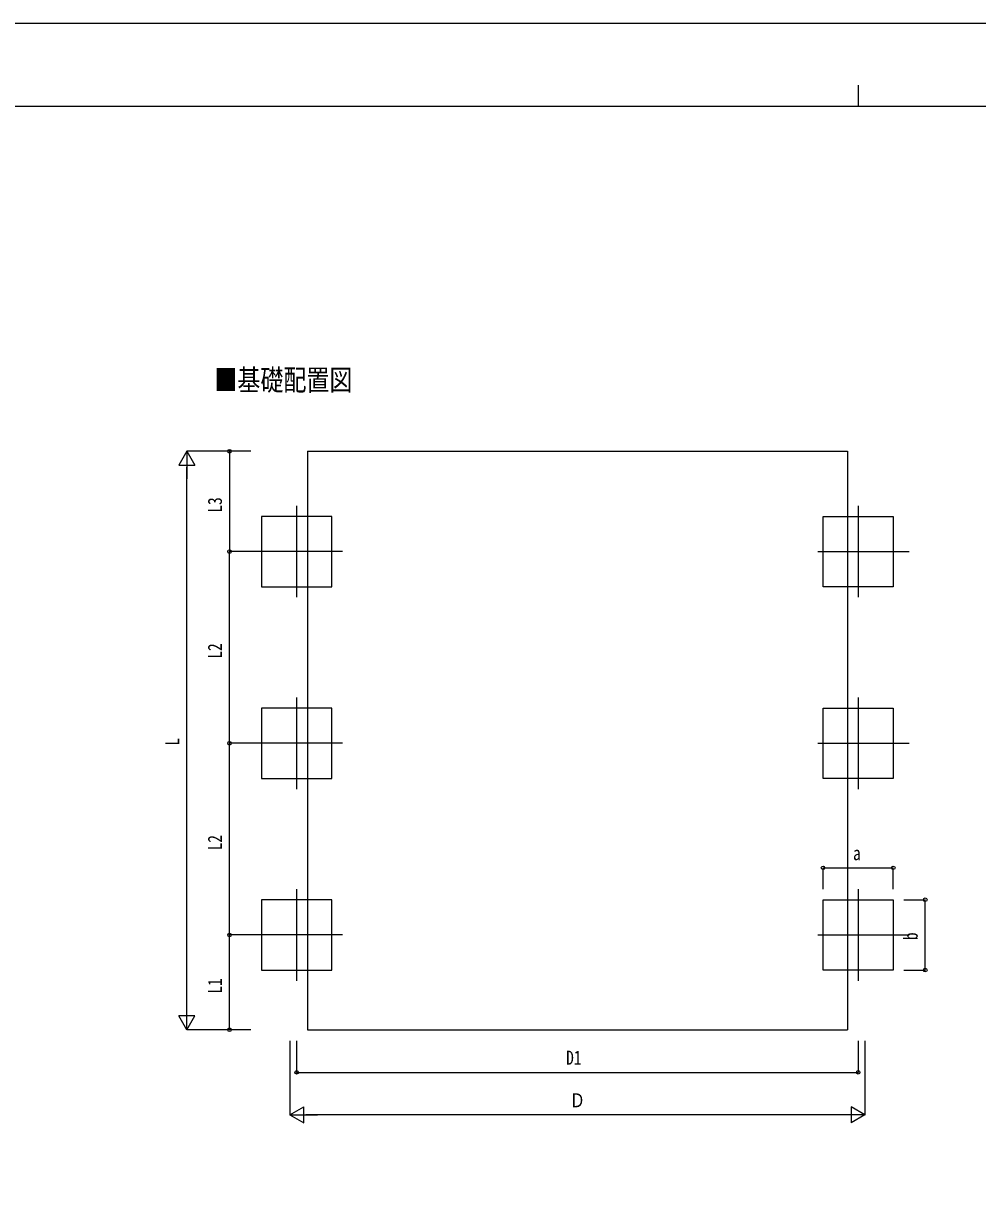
# Model space of a CAD drawing. Units: millimetres, scale not verified. Extents: x -16820 to 16820, y -11880 to 11880.
# Drawn here: x -7859 to 1102, y 920 to 11880 of the extents above; entities that cross this region are included whole.
import ezdxf
from ezdxf.enums import TextEntityAlignment as Align

# ---------------------------------------------------------------- set-up
doc = ezdxf.new("R2010")
doc.units = ezdxf.units.MM
doc.header["$LTSCALE"] = 50
for name, color, linetype in [('0-2_USER1', 3, 'Continuous'), ('0-4_YKK_12', 2, 'Continuous'), ('0-6_YKK_A1', 4, 'Continuous'), ('0-7_YKK_D', 6, 'Continuous'), ('0-8_YKK_ZWAK', 7, 'Continuous')]:
    doc.layers.add(name, color=color, linetype=linetype)
doc.styles.add('ＭＳ ゴシック', font='')
doc.styles.get('ＭＳ ゴシック').set_extended_font_data('MS Gothic')

msp = doc.modelspace()

# ---------------------------------------------------------------- linework, layer by layer
at = {"layer": '0-4_YKK_12'}
for p, q in [((-5293.22, 7350.92), (-5293.22, 6490.92)), ((-20.22, 7350.92), (-20.22, 6490.92)), ((-4863.22, 6920.92), (-5723.22, 6920.92)), ((-400.22, 6920.92), (459.78, 6920.92)), ((-5293.22, 5550.92), (-5293.22, 4690.92)), ((-20.22, 5550.92), (-20.22, 4690.92)), ((-4863.22, 5120.92), (-5723.22, 5120.92)), ((-400.22, 5120.92), (459.78, 5120.92)), ((-5293.22, 3750.92), (-5293.22, 2890.92)), ((-20.22, 3750.92), (-20.22, 2890.92)), ((-4863.22, 3320.92), (-5723.22, 3320.92)), ((-400.22, 3320.92), (459.78, 3320.92))]:
    msp.add_line(p, q, dxfattribs=at)
at = {"layer": '0-6_YKK_A1'}
for p, q in [((-5191.72, 7862.92), (-121.72, 7862.92)), ((-5191.72, 7862.92), (-5191.72, 2430.92)), ((-121.72, 7862.77), (-121.72, 2430.92)), ((-5191.72, 2430.92), (-121.72, 2430.92))]:
    msp.add_line(p, q, dxfattribs=at)
for points in [[(-4963.22, 6590.92), (-4963.22, 7250.92), (-5623.22, 7250.92), (-5623.22, 6590.92)], [(-350.22, 6590.92), (-350.22, 7250.92), (309.78, 7250.92), (309.78, 6590.92)], [(-4963.22, 4790.92), (-4963.22, 5450.92), (-5623.22, 5450.92), (-5623.22, 4790.92)], [(-350.22, 4790.92), (-350.22, 5450.92), (309.78, 5450.92), (309.78, 4790.92)], [(-4963.22, 2990.92), (-4963.22, 3650.92), (-5623.22, 3650.92), (-5623.22, 2990.92)], [(-350.22, 2990.92), (-350.22, 3650.92), (309.78, 3650.92), (309.78, 2990.92)]]:
    msp.add_lwpolyline(points, close=True, dxfattribs=at)
at = {"layer": '0-7_YKK_D'}
for p, q in [((-6323.22, 7862.92), (-6398.22, 7733.01)), ((-5723.22, 7862.92), (-6324.22, 7862.92)), ((-6323.22, 7862.92), (-6248.22, 7733.01)), ((-6323.22, 7862.92), (-6323.22, 7603.11)), ((-5723.22, 7862.92), (-5924.22, 7862.92)), ((-5923.22, 7862.92), (-5923.22, 6920.92)), ((-6398.22, 7733.01), (-6248.22, 7733.01)), ((-6323.22, 2580.92), (-6323.22, 7712.92)), ((-5723.22, 6920.92), (-5924.22, 6920.92)), ((-5723.22, 6920.92), (-5924.22, 6920.92)), ((-5923.22, 5120.92), (-5923.22, 6920.92)), ((-5724.22, 5120.92), (-5924.22, 5120.92)), ((-5724.22, 5120.92), (-5924.22, 5120.92)), ((-5923.22, 3320.92), (-5923.22, 5120.92)), ((-350.22, 3750.92), (-350.22, 3951.92)), ((-350.22, 3950.92), (309.78, 3950.92)), ((309.78, 3750.92), (309.78, 3951.92)), ((409.78, 3650.92), (610.78, 3650.92)), ((609.78, 2990.92), (609.78, 3650.92)), ((-5723.22, 3320.92), (-5924.22, 3320.92)), ((-5723.22, 3320.92), (-5924.22, 3320.92)), ((-5923.22, 2430.92), (-5923.22, 3320.92)), ((409.78, 2990.92), (610.78, 2990.92)), ((-6323.22, 2430.92), (-6323.22, 2690.72)), ((-6323.22, 2430.92), (-6398.22, 2560.82)), ((-6248.22, 2560.82), (-6398.22, 2560.82)), ((-6323.22, 2430.92), (-6248.22, 2560.82)), ((-5723.22, 2430.92), (-6324.22, 2430.92)), ((-5723.22, 2430.92), (-5924.22, 2430.92)), ((-5356.72, 2327.45), (-5356.72, 1629.92)), ((-5293.22, 2327.45), (-5293.22, 2029.92)), ((-20.22, 2327.45), (-20.22, 2029.92)), ((43.28, 2327.45), (43.28, 1629.92)), ((-5293.22, 2030.92), (-20.22, 2030.92)), ((-5356.72, 1630.92), (-5226.82, 1705.92)), ((-5226.82, 1555.92), (-5226.82, 1705.92)), ((43.28, 1630.92), (-86.63, 1705.92)), ((-86.63, 1705.92), (-86.63, 1555.92)), ((-5356.72, 1630.92), (-5226.82, 1555.92)), ((-5356.72, 1630.92), (-5096.91, 1630.92)), ((-106.72, 1630.92), (-5206.72, 1630.92)), ((43.28, 1630.92), (-216.53, 1630.92)), ((43.28, 1630.92), (-86.63, 1555.92))]:
    msp.add_line(p, q, dxfattribs=at)
for centre in [(-5923.22, 7862.92), (-5923.22, 6920.92), (-5923.22, 6920.92), (-5923.22, 5120.92), (-5923.22, 5120.92), (-350.22, 3950.92), (309.78, 3950.92), (609.78, 3650.92), (-5923.22, 3320.92), (-5923.22, 3320.92), (609.78, 2990.92), (-5923.22, 2430.92), (-5293.22, 2030.92), (-20.22, 2030.92)]:
    msp.add_circle(centre, 17, dxfattribs=at)
at = {"layer": '0-8_YKK_ZWAK'}
for p, q in [((-19.92, 11300), (-19.92, 11100)), ((-19.92, 11300), (-19.92, 11100)), ((15580.08, 11100), (-15619.92, 11100)), ((15580.08, 11100), (-15619.92, 11100))]:
    msp.add_line(p, q, dxfattribs=at)
msp.add_lwpolyline([(-16820, -11880), (16820, -11880), (16820, 11880), (-16820, 11880)], close=True, dxfattribs=at)
msp.add_lwpolyline([(-16820, -11880), (16820, -11880), (16820, 11880), (-16820, 11880)], close=True, dxfattribs=at)

# ---------------------------------------------------------------- texts
at = {"layer": '0-2_USER1', "style": 'ＭＳ ゴシック', "width": 0.8}
msp.add_text('■基礎配置図', height=197.9, dxfattribs=at).set_placement((-6064.93, 8373.26), align=Align.BOTTOM_LEFT)
at = {"layer": '0-7_YKK_D', "style": 'ＭＳ ゴシック', "width": 0.8}
for s, p in [('L3', (-5955.22, 7286.32)), ('L2', (-5955.22, 5915.32)), ('L', (-6355.22, 5098.92)), ('L2', (-5955.22, 4115.32)), ('b', (577.78, 3272.92)), ('L1', (-5955.22, 2770.32))]:
    msp.add_text(s, height=132, rotation=90, dxfattribs=at).set_placement(p, align=Align.BOTTOM_LEFT)
for s, p in [('a', (-68.22, 3982.92)), ('D1', (-2762.32, 2062.92)), ('Ｄ', (-2728.72, 1662.92))]:
    msp.add_text(s, height=132, dxfattribs=at).set_placement(p, align=Align.BOTTOM_LEFT)

doc.saveas('drawing.dxf')
